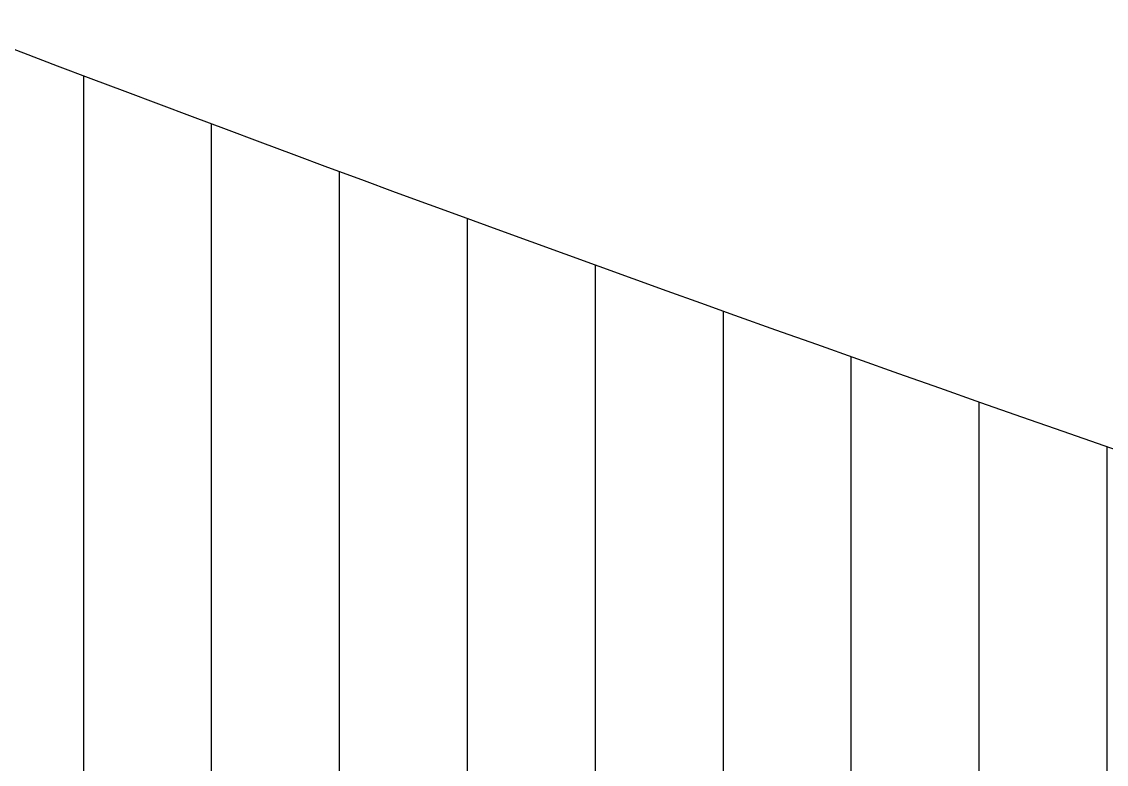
# Model space of a CAD drawing. Header units: metres. Extents: x 286072 to 323604, y 7400965 to 7466400.
# Drawn here: x 287470.9 to 287484.35, y 7465473.89 to 7465483.11 of the extents above; entities that cross this region are included whole.
import ezdxf

# ---------------------------------------------------------------- set-up
doc = ezdxf.new("R2010")
doc.units = ezdxf.units.M
doc.layers.add('F-HATCH-REMAN-RFFSA', color=15, linetype='Continuous')

msp = doc.modelspace()

# ---------------------------------------------------------------- hatches: boundary and pattern name
at = {"layer": 'F-HATCH-REMAN-RFFSA'}
h = msp.add_hatch(dxfattribs=at)
h.set_pattern_fill('ANSI31', color=256, scale=0.5, angle=45)
h.set_pattern_definition([(90, (2529.7009, 3631.0171), (-1.5875, 3e-16), [])])
h.paths.add_polyline_path([(287842.238, 7465342.311, -0.012458), (287820.829, 7465352.274, 0.006745), (287781.995, 7465370.886, -0.006745), (287739.122, 7465391.435, 0.006727), (287694.225, 7465412.956, 0.04473), (287652.19, 7465428.021), (287574.483, 7465450.46, -0.003575), (287512.536, 7465468.593, -0.011574), (287479.746, 7465479.468, -0.015526), (287453.067, 7465489.942), (287438.512, 7465465.243), (287450.316, 7465458.769), (287419.474, 7465405.985), (287412.75, 7465393.056), (287381.655, 7465288.547), (287427.551, 7465274.886), (287451.358, 7465267.436), (287491.984, 7465255.329), (287544.682, 7465239.546), (287586.318, 7465226.739), (287615.745, 7465218.297), (287659.281, 7465205.232), (287682.421, 7465198.241), (287719.572, 7465186.969), (287754.229, 7465176.652), (287782.29, 7465275.555), (287810.332, 7465281.696), (287843.768, 7465288.586), (287862.223, 7465292.488), (287898.732, 7465300.249), (287915.75, 7465302.766), (287965.907, 7465296.227), (287987.101, 7465292.047), (288006.644, 7465288.025), (288018.491, 7465285.391), (288030.331, 7465283.582), (287889.955, 7465324.967, -0.030988)])

# ---------------------------------------------------------------- linework, layer by layer
msp.add_lwpolyline([(288069.923, 7465282.335), (287892.783, 7465334.558, -0.030988), (287846.23, 7465351.48, -0.012458), (287825.272, 7465361.232, 0.006745), (287786.195, 7465379.961, -0.006745), (287743.565, 7465400.393, 0.006727), (287698.425, 7465422.031, 0.044602), (287654.838, 7465437.664), (287577.24, 7465460.072, -0.003574), (287515.439, 7465478.162, -0.011565), (287483.113, 7465488.884, -0.021928), (287446.441, 7465503.825, -1.105686)], format="xyb")
msp.add_lwpolyline([(287652.19, 7465428.021), (287574.483, 7465450.46, -0.003575), (287512.536, 7465468.593, -0.011574), (287479.746, 7465479.468, -0.015526), (287453.067, 7465489.942), (287438.512, 7465465.243), (287450.316, 7465458.769), (287419.474, 7465405.985), (287412.75, 7465393.056), (287381.655, 7465288.547), (287427.551, 7465274.886), (287451.358, 7465267.436), (287491.984, 7465255.329), (287544.682, 7465239.546), (287586.318, 7465226.739), (287615.745, 7465218.297)], format="xyb", dxfattribs=at)

doc.saveas('drawing.dxf')
